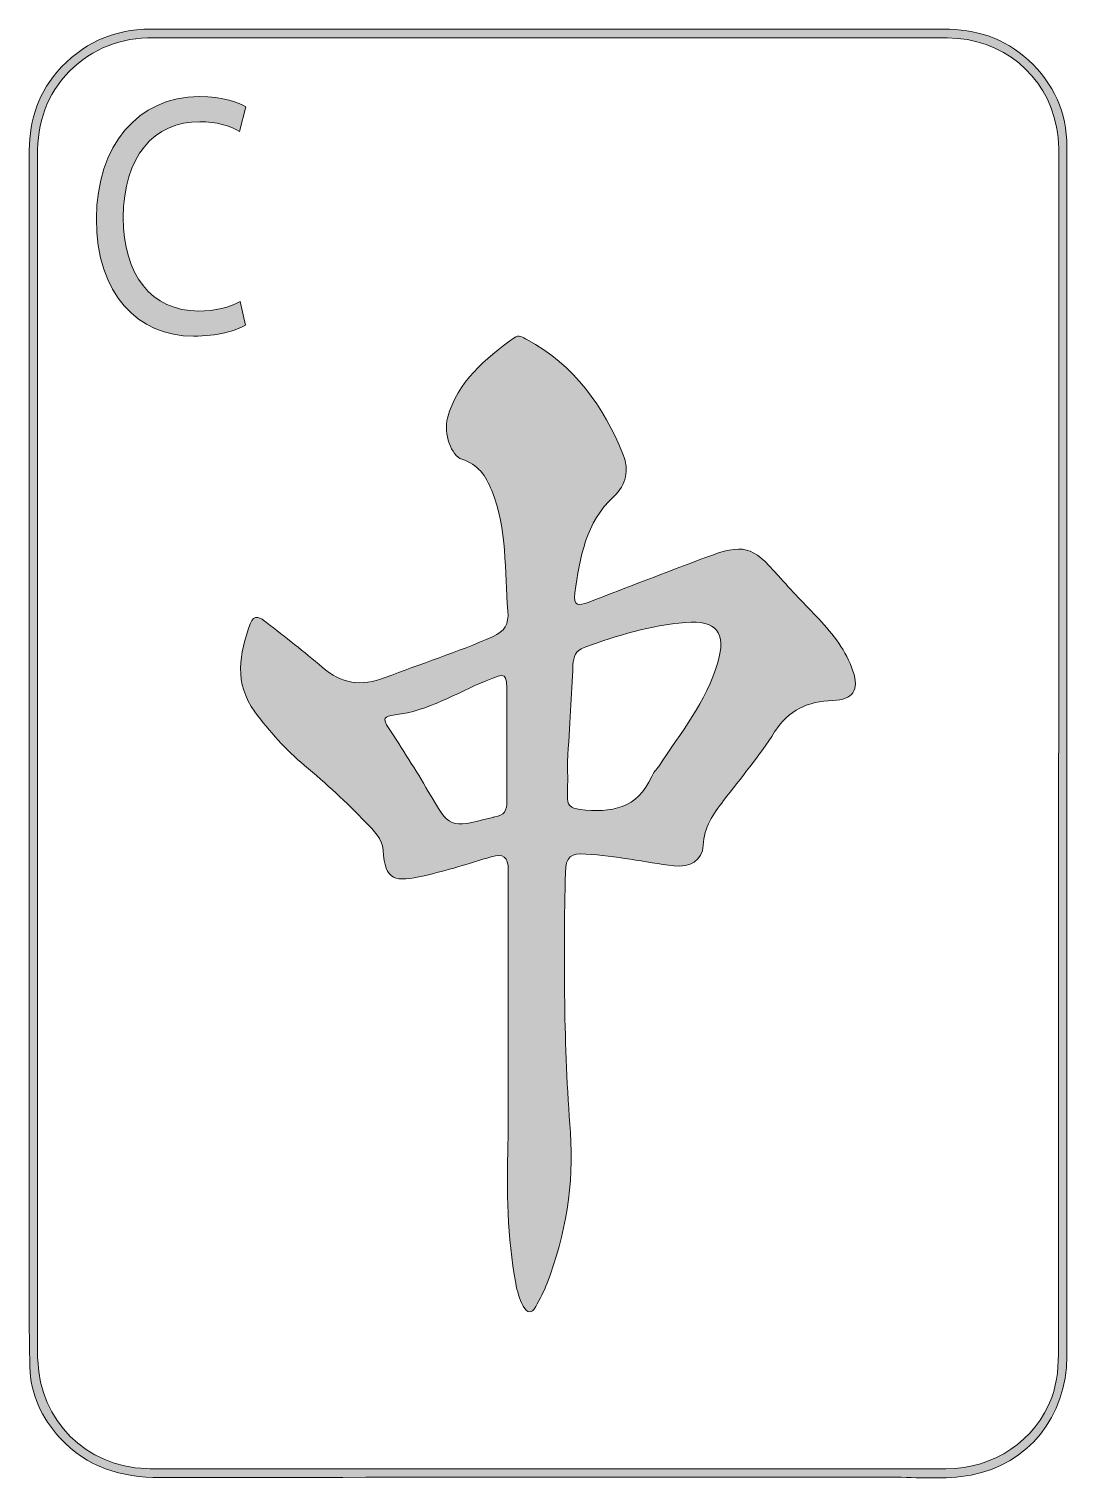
# Model space of a CAD drawing. Extents: x 3743 to 4052, y -2016 to -1585.
import ezdxf

# ---------------------------------------------------------------- set-up
doc = ezdxf.new("R2010")
doc.units = 0
doc.header["$MEASUREMENT"] = 0
doc.layers.add('Layer 1', color=7, linetype='Continuous', lineweight=0)

msp = doc.modelspace()

# ---------------------------------------------------------------- hatches: boundary and pattern name
at = {"layer": 'Layer 1', "true_color": 0x000000, "transparency": 33554687}
h = msp.add_hatch(color=18, dxfattribs=at)
h.dxf.hatch_style = 2
edge = h.paths.add_edge_path()
edge.add_spline(control_points=[(4049.24, -1799.93), (4049.24, -1799.93), (4049.19, -1799.93), (4049.19, -1799.93), (4049.19, -1858.88), (4049.19, -1917.83), (4049.2, -1976.79), (4049.2, -1981.76), (4048.91, -1986.67), (4047.16, -1991.4), (4042.39, -2004.26), (4030.06, -2012.64), (4015.73, -2012.64), (3939.05, -2012.64), (3862.37, -2012.62), (3785.69, -2012.61), (3783.15, -2012.61), (3780.62, -2012.67), (3778.09, -2012.58), (3760.04, -2011.94), (3746.47, -1998.41), (3745.75, -1980.38), (3745.71, -1979.47), (3745.73, -1978.55), (3745.73, -1977.62), (3745.73, -1859.14), (3745.75, -1740.67), (3745.69, -1622.19), (3745.69, -1612.53), (3748.29, -1604.05), (3755.24, -1597.12), (3762.15, -1590.24), (3770.49, -1587.18), (3780.19, -1587.19), (3836.72, -1587.25), (3893.26, -1587.22), (3949.79, -1587.22), (3971.9, -1587.22), (3994, -1587.13), (4016.11, -1587.25), (4032.53, -1587.34), (4045.53, -1598.08), (4048.61, -1613.79), (4049.44, -1618), (4049.23, -1622.27), (4049.24, -1626.53), (4049.24, -1684.33), (4049.24, -1742.13), (4049.24, -1799.93)], knot_values=[0, 0, 0, 0, 1, 1, 1, 2, 2, 2, 3, 3, 3, 4, 4, 4, 5, 5, 5, 6, 6, 6, 7, 7, 7, 8, 8, 8, 9, 9, 9, 10, 10, 10, 11, 11, 11, 12, 12, 12, 13, 13, 13, 14, 14, 14, 15, 15, 15, 16, 16, 16, 16], degree=3, periodic=0)
edge = h.paths.add_edge_path()
edge.add_spline(control_points=[(4051.65, -1851.39), (4051.65, -1774.13), (4051.67, -1696.86), (4051.66, -1619.61), (4051.66, -1609.37), (4047.74, -1600.83), (4040.25, -1593.88), (4033.12, -1587.27), (4024.55, -1584.61), (4014.97, -1584.63), (3995.05, -1584.67), (3975.14, -1584.67), (3955.22, -1584.67), (3896.61, -1584.66), (3838, -1584.65), (3779.39, -1584.64), (3768.13, -1584.64), (3758.83, -1588.94), (3751.45, -1597.44), (3745.23, -1604.6), (3743.16, -1613.05), (3743.18, -1622.37), (3743.26, -1681.44), (3743.22, -1740.51), (3743.22, -1799.57), (3743.22, -1848.86), (3743.21, -1898.14), (3743.23, -1947.42), (3743.23, -1959.04), (3743.16, -1970.67), (3743.4, -1982.29), (3743.56, -1990.44), (3746.89, -1997.43), (3752.37, -2003.43), (3760.38, -2012.22), (3770.5, -2015.25), (3782.16, -2015.23), (3854.58, -2015.11), (3927.01, -2015.2), (3999.43, -2015.13), (4007.36, -2015.12), (4015.36, -2015.96), (4023.22, -2014.5), (4040.14, -2011.35), (4051.65, -1997.01), (4051.67, -1979.2), (4051.7, -1936.6), (4051.65, -1893.99), (4051.65, -1851.39)], knot_values=[0, 0, 0, 0, 1, 1, 1, 2, 2, 2, 3, 3, 3, 4, 4, 4, 5, 5, 5, 6, 6, 6, 7, 7, 7, 8, 8, 8, 9, 9, 9, 10, 10, 10, 11, 11, 11, 12, 12, 12, 13, 13, 13, 14, 14, 14, 15, 15, 15, 16, 16, 16, 16], degree=3, periodic=0)
at = {"layer": 'Layer 1', "true_color": 0x831618, "transparency": 33554687}
h = msp.add_hatch(color=246, dxfattribs=at)
h.dxf.hatch_style = 2
edge = h.paths.add_edge_path()
edge.add_spline(control_points=[(3807.5, -1672.65), (3804.73, -1674.29), (3799.18, -1675.93), (3792.07, -1675.93), (3775.6, -1675.93), (3763.2, -1663.63), (3763.2, -1640.97), (3763.2, -1619.34), (3775.6, -1604.68), (3793.72, -1604.68), (3801, -1604.68), (3805.6, -1606.53), (3807.59, -1607.76), (3807.59, -1607.76), (3805.77, -1615.04), (3805.77, -1615.04), (3802.91, -1613.4), (3798.83, -1612.17), (3793.98, -1612.17), (3780.28, -1612.17), (3771.18, -1622.52), (3771.18, -1640.67), (3771.18, -1657.58), (3779.41, -1668.45), (3793.63, -1668.45), (3798.23, -1668.45), (3802.91, -1667.32), (3805.94, -1665.58), (3805.94, -1665.58), (3807.5, -1672.65), (3807.5, -1672.65)], knot_values=[0, 0, 0, 0, 1, 1, 1, 2, 2, 2, 3, 3, 3, 4, 4, 4, 5, 5, 5, 6, 6, 6, 7, 7, 7, 8, 8, 8, 9, 9, 9, 10, 10, 10, 10], degree=3, periodic=0)
h = msp.add_hatch(color=246, dxfattribs=at)
h.dxf.hatch_style = 2
edge = h.paths.add_edge_path()
edge.add_spline(control_points=[(3885.18, -1797.59), (3885.18, -1797.59), (3885.17, -1797.59), (3885.16, -1797.59), (3885.16, -1792.58), (3885.16, -1787.57), (3885.16, -1782.56), (3885.17, -1775.79), (3885.14, -1775.86), (3879.04, -1778.36), (3870.13, -1782.01), (3861.82, -1787.39), (3852.01, -1788.48), (3848.53, -1788.86), (3848.24, -1789.61), (3850.04, -1792.37), (3854.09, -1798.59), (3858.12, -1804.83), (3861.84, -1811.25), (3868.2, -1822.23), (3868.1, -1822.29), (3880.6, -1819.09), (3880.93, -1819.01), (3881.26, -1818.88), (3881.6, -1818.84), (3884.36, -1818.49), (3885.28, -1816.86), (3885.22, -1814.18), (3885.1, -1808.65), (3885.18, -1803.12), (3885.18, -1797.59)], knot_values=[0, 0, 0, 0, 1, 1, 1, 2, 2, 2, 3, 3, 3, 4, 4, 4, 5, 5, 5, 6, 6, 6, 7, 7, 7, 8, 8, 8, 9, 9, 9, 10, 10, 10, 10], degree=3, periodic=0)
edge = h.paths.add_edge_path()
edge.add_spline(control_points=[(3903.24, -1802.44), (3903.24, -1804.54), (3903.37, -1808.52), (3903.19, -1812.49), (3903.07, -1815.34), (3904.07, -1816.28), (3906.98, -1816.62), (3916.19, -1817.69), (3924.08, -1816.45), (3928.25, -1806.79), (3928.72, -1805.7), (3929.67, -1804.84), (3930.33, -1803.82), (3936.85, -1793.89), (3944.52, -1784.55), (3947.94, -1772.9), (3950.54, -1764.01), (3947.48, -1760.29), (3938.3, -1761.02), (3927.88, -1761.84), (3917.99, -1764.94), (3908.21, -1768.47), (3905.59, -1769.42), (3904.99, -1771.2), (3904.86, -1773.63), (3904.4, -1782.61), (3903.86, -1791.58), (3903.24, -1802.44)], knot_values=[0, 0, 0, 0, 1, 1, 1, 2, 2, 2, 3, 3, 3, 4, 4, 4, 5, 5, 5, 6, 6, 6, 7, 7, 7, 8, 8, 8, 9, 9, 9, 9], degree=3, periodic=0)
edge = h.paths.add_edge_path()
edge.add_spline(control_points=[(3885.58, -1890.11), (3885.58, -1871.6), (3885.51, -1853.1), (3885.63, -1834.59), (3885.66, -1830.63), (3884.07, -1829.71), (3880.58, -1830.72), (3873.94, -1832.64), (3867.36, -1834.82), (3860.62, -1836.32), (3851.95, -1838.24), (3848.93, -1837.99), (3848.45, -1828.7), (3848.28, -1825.35), (3845.54, -1822.88), (3843.29, -1820.51), (3837.56, -1814.49), (3831.44, -1808.87), (3825.07, -1803.54), (3819.47, -1798.85), (3814.65, -1793.47), (3810.3, -1787.59), (3804.04, -1779.12), (3805.68, -1770.34), (3808.91, -1761.46), (3810.1, -1758.19), (3812.07, -1759.69), (3813.74, -1761.01), (3819.3, -1765.4), (3824.95, -1769.69), (3830.3, -1774.33), (3836, -1779.26), (3841.9, -1780.14), (3848.99, -1777.42), (3859.63, -1773.32), (3870.52, -1769.87), (3880.98, -1765.26), (3884.52, -1763.7), (3885.85, -1761.56), (3885.5, -1757.66), (3884.43, -1745.65), (3885.46, -1733.39), (3880.73, -1721.85), (3878.95, -1717.5), (3876.68, -1713.99), (3871.82, -1712.5), (3868.69, -1711.54), (3866.4, -1704.78), (3867.58, -1700.26), (3870.47, -1689.3), (3878.79, -1682.73), (3887.34, -1676.41), (3888.75, -1675.36), (3889.99, -1676.28), (3891.18, -1676.92), (3905.28, -1684.54), (3913.99, -1696.76), (3919.8, -1711.2), (3921.55, -1715.55), (3920.8, -1720.11), (3917, -1723.59), (3908.57, -1731.31), (3906.94, -1741.73), (3905.43, -1752.26), (3904.86, -1756.26), (3906.63, -1756.13), (3909.42, -1755.06), (3921.04, -1750.59), (3932.65, -1746.12), (3944.29, -1741.72), (3955.54, -1737.48), (3958.16, -1738.24), (3965.89, -1747.11), (3969.75, -1751.54), (3973.86, -1755.74), (3977.91, -1760), (3982.23, -1764.56), (3986.08, -1769.45), (3988.09, -1775.47), (3990.02, -1781.23), (3988.1, -1783.98), (3982.1, -1784.22), (3974.76, -1784.51), (3968.99, -1786.92), (3964.8, -1793.59), (3960.3, -1800.73), (3954.77, -1807.23), (3949.63, -1813.97), (3946.57, -1817.97), (3943.83, -1821.89), (3943.57, -1827.36), (3943.36, -1831.73), (3939.57, -1834), (3934.93, -1833.41), (3926.19, -1832.28), (3917.56, -1830.4), (3908.72, -1829.87), (3904.33, -1829.6), (3902.69, -1830.59), (3902.59, -1835.39), (3902.05, -1861.17), (3902.12, -1886.92), (3904.08, -1912.65), (3905.25, -1928.04), (3902.66, -1943.01), (3897.19, -1957.44), (3896.28, -1959.85), (3895.02, -1962.14), (3893.78, -1964.41), (3892.55, -1966.65), (3891.26, -1966.39), (3890.09, -1964.27), (3888.91, -1962.12), (3888.29, -1959.8), (3887.84, -1957.41), (3885.27, -1943.72), (3885.16, -1929.9), (3885.51, -1916.04), (3885.72, -1907.4), (3885.55, -1898.76), (3885.55, -1890.11), (3885.56, -1890.11), (3885.57, -1890.11), (3885.58, -1890.11)], knot_values=[0, 0, 0, 0, 1, 1, 1, 2, 2, 2, 3, 3, 3, 4, 4, 4, 5, 5, 5, 6, 6, 6, 7, 7, 7, 8, 8, 8, 9, 9, 9, 10, 10, 10, 11, 11, 11, 12, 12, 12, 13, 13, 13, 14, 14, 14, 15, 15, 15, 16, 16, 16, 17, 17, 17, 18, 18, 18, 19, 19, 19, 20, 20, 20, 21, 21, 21, 22, 22, 22, 23, 23, 23, 24, 24, 24, 25, 25, 25, 26, 26, 26, 27, 27, 27, 28, 28, 28, 29, 29, 29, 30, 30, 30, 31, 31, 31, 32, 32, 32, 33, 33, 33, 34, 34, 34, 35, 35, 35, 36, 36, 36, 37, 37, 37, 38, 38, 38, 39, 39, 39, 40, 40, 40, 41, 41, 41, 41], degree=3, periodic=0)

# ---------------------------------------------------------------- linework, layer by layer
at = {"layer": 'Layer 1'}
for points, knots in [([(4051.65, -1851.39), (4051.65, -1774.13), (4051.67, -1696.86), (4051.66, -1619.61), (4051.66, -1609.37), (4047.74, -1600.83), (4040.25, -1593.88), (4033.12, -1587.27), (4024.55, -1584.61), (4014.97, -1584.63), (3995.05, -1584.67), (3975.14, -1584.67), (3955.22, -1584.67), (3896.61, -1584.66), (3838, -1584.65), (3779.39, -1584.64), (3768.13, -1584.64), (3758.83, -1588.94), (3751.45, -1597.44), (3745.23, -1604.6), (3743.16, -1613.05), (3743.18, -1622.37), (3743.26, -1681.44), (3743.22, -1740.51), (3743.22, -1799.57), (3743.22, -1848.86), (3743.21, -1898.14), (3743.23, -1947.42), (3743.23, -1959.04), (3743.16, -1970.67), (3743.4, -1982.29), (3743.56, -1990.44), (3746.89, -1997.43), (3752.37, -2003.43), (3760.38, -2012.22), (3770.5, -2015.25), (3782.16, -2015.23), (3854.58, -2015.11), (3927.01, -2015.2), (3999.43, -2015.13), (4007.36, -2015.12), (4015.36, -2015.96), (4023.22, -2014.5), (4040.14, -2011.35), (4051.65, -1997.01), (4051.67, -1979.2), (4051.7, -1936.6), (4051.65, -1893.99), (4051.65, -1851.39)], [0, 0, 0, 0, 1, 1, 1, 2, 2, 2, 3, 3, 3, 4, 4, 4, 5, 5, 5, 6, 6, 6, 7, 7, 7, 8, 8, 8, 9, 9, 9, 10, 10, 10, 11, 11, 11, 12, 12, 12, 13, 13, 13, 14, 14, 14, 15, 15, 15, 16, 16, 16, 16]), ([(4049.24, -1799.93), (4049.24, -1799.93), (4049.19, -1799.93), (4049.19, -1799.93), (4049.19, -1858.88), (4049.19, -1917.83), (4049.2, -1976.79), (4049.2, -1981.76), (4048.91, -1986.67), (4047.16, -1991.4), (4042.39, -2004.26), (4030.06, -2012.64), (4015.73, -2012.64), (3939.05, -2012.64), (3862.37, -2012.62), (3785.69, -2012.61), (3783.15, -2012.61), (3780.62, -2012.67), (3778.09, -2012.58), (3760.04, -2011.94), (3746.47, -1998.41), (3745.75, -1980.38), (3745.71, -1979.47), (3745.73, -1978.55), (3745.73, -1977.62), (3745.73, -1859.14), (3745.75, -1740.67), (3745.69, -1622.19), (3745.69, -1612.53), (3748.29, -1604.05), (3755.24, -1597.12), (3762.15, -1590.24), (3770.49, -1587.18), (3780.19, -1587.19), (3836.72, -1587.25), (3893.26, -1587.22), (3949.79, -1587.22), (3971.9, -1587.22), (3994, -1587.13), (4016.11, -1587.25), (4032.53, -1587.34), (4045.53, -1598.08), (4048.61, -1613.79), (4049.44, -1618), (4049.23, -1622.27), (4049.24, -1626.53), (4049.24, -1684.33), (4049.24, -1742.13), (4049.24, -1799.93)], [0, 0, 0, 0, 1, 1, 1, 2, 2, 2, 3, 3, 3, 4, 4, 4, 5, 5, 5, 6, 6, 6, 7, 7, 7, 8, 8, 8, 9, 9, 9, 10, 10, 10, 11, 11, 11, 12, 12, 12, 13, 13, 13, 14, 14, 14, 15, 15, 15, 16, 16, 16, 16]), ([(4049.24, -1799.93), (4049.24, -1799.93), (4049.19, -1799.93), (4049.19, -1799.93), (4049.19, -1858.88), (4049.19, -1917.83), (4049.2, -1976.79), (4049.2, -1981.76), (4048.91, -1986.67), (4047.16, -1991.4), (4042.39, -2004.26), (4030.06, -2012.64), (4015.73, -2012.64), (3939.05, -2012.64), (3862.37, -2012.62), (3785.69, -2012.61), (3783.15, -2012.61), (3780.62, -2012.67), (3778.09, -2012.58), (3760.04, -2011.94), (3746.47, -1998.41), (3745.75, -1980.38), (3745.71, -1979.47), (3745.73, -1978.55), (3745.73, -1977.62), (3745.73, -1859.14), (3745.75, -1740.67), (3745.69, -1622.19), (3745.69, -1612.53), (3748.29, -1604.05), (3755.24, -1597.12), (3762.15, -1590.24), (3770.49, -1587.18), (3780.19, -1587.19), (3836.72, -1587.25), (3893.26, -1587.22), (3949.79, -1587.22), (3971.9, -1587.22), (3994, -1587.13), (4016.11, -1587.25), (4032.53, -1587.34), (4045.53, -1598.08), (4048.61, -1613.79), (4049.44, -1618), (4049.23, -1622.27), (4049.24, -1626.53), (4049.24, -1684.33), (4049.24, -1742.13), (4049.24, -1799.93)], [0, 0, 0, 0, 1, 1, 1, 2, 2, 2, 3, 3, 3, 4, 4, 4, 5, 5, 5, 6, 6, 6, 7, 7, 7, 8, 8, 8, 9, 9, 9, 10, 10, 10, 11, 11, 11, 12, 12, 12, 13, 13, 13, 14, 14, 14, 15, 15, 15, 16, 16, 16, 16]), ([(3807.5, -1672.65), (3804.73, -1674.29), (3799.18, -1675.93), (3792.07, -1675.93), (3775.6, -1675.93), (3763.2, -1663.63), (3763.2, -1640.97), (3763.2, -1619.34), (3775.6, -1604.68), (3793.72, -1604.68), (3801, -1604.68), (3805.6, -1606.53), (3807.59, -1607.76), (3807.59, -1607.76), (3805.77, -1615.04), (3805.77, -1615.04), (3802.91, -1613.4), (3798.83, -1612.17), (3793.98, -1612.17), (3780.28, -1612.17), (3771.18, -1622.52), (3771.18, -1640.67), (3771.18, -1657.58), (3779.41, -1668.45), (3793.63, -1668.45), (3798.23, -1668.45), (3802.91, -1667.32), (3805.94, -1665.58), (3805.94, -1665.58), (3807.5, -1672.65), (3807.5, -1672.65)], [0, 0, 0, 0, 1, 1, 1, 2, 2, 2, 3, 3, 3, 4, 4, 4, 5, 5, 5, 6, 6, 6, 7, 7, 7, 8, 8, 8, 9, 9, 9, 10, 10, 10, 10]), ([(3885.58, -1890.11), (3885.58, -1871.6), (3885.51, -1853.1), (3885.63, -1834.59), (3885.66, -1830.63), (3884.07, -1829.71), (3880.58, -1830.72), (3873.94, -1832.64), (3867.36, -1834.82), (3860.62, -1836.32), (3851.95, -1838.24), (3848.93, -1837.99), (3848.45, -1828.7), (3848.28, -1825.35), (3845.54, -1822.88), (3843.29, -1820.51), (3837.56, -1814.49), (3831.44, -1808.87), (3825.07, -1803.54), (3819.47, -1798.85), (3814.65, -1793.47), (3810.3, -1787.59), (3804.04, -1779.12), (3805.68, -1770.34), (3808.91, -1761.46), (3810.1, -1758.19), (3812.07, -1759.69), (3813.74, -1761.01), (3819.3, -1765.4), (3824.95, -1769.69), (3830.3, -1774.33), (3836, -1779.26), (3841.9, -1780.14), (3848.99, -1777.42), (3859.63, -1773.32), (3870.52, -1769.87), (3880.98, -1765.26), (3884.52, -1763.7), (3885.85, -1761.56), (3885.5, -1757.66), (3884.43, -1745.65), (3885.46, -1733.39), (3880.73, -1721.85), (3878.95, -1717.5), (3876.68, -1713.99), (3871.82, -1712.5), (3868.69, -1711.54), (3866.4, -1704.78), (3867.58, -1700.26), (3870.47, -1689.3), (3878.79, -1682.73), (3887.34, -1676.41), (3888.75, -1675.36), (3889.99, -1676.28), (3891.18, -1676.92), (3905.28, -1684.54), (3913.99, -1696.76), (3919.8, -1711.2), (3921.55, -1715.55), (3920.8, -1720.11), (3917, -1723.59), (3908.57, -1731.31), (3906.94, -1741.73), (3905.43, -1752.26), (3904.86, -1756.26), (3906.63, -1756.13), (3909.42, -1755.06), (3921.04, -1750.59), (3932.65, -1746.12), (3944.29, -1741.72), (3955.54, -1737.48), (3958.16, -1738.24), (3965.89, -1747.11), (3969.75, -1751.54), (3973.86, -1755.74), (3977.91, -1760), (3982.23, -1764.56), (3986.08, -1769.45), (3988.09, -1775.47), (3990.02, -1781.23), (3988.1, -1783.98), (3982.1, -1784.22), (3974.76, -1784.51), (3968.99, -1786.92), (3964.8, -1793.59), (3960.3, -1800.73), (3954.77, -1807.23), (3949.63, -1813.97), (3946.57, -1817.97), (3943.83, -1821.89), (3943.57, -1827.36), (3943.36, -1831.73), (3939.57, -1834), (3934.93, -1833.41), (3926.19, -1832.28), (3917.56, -1830.4), (3908.72, -1829.87), (3904.33, -1829.6), (3902.69, -1830.59), (3902.59, -1835.39), (3902.05, -1861.17), (3902.12, -1886.92), (3904.08, -1912.65), (3905.25, -1928.04), (3902.66, -1943.01), (3897.19, -1957.44), (3896.28, -1959.85), (3895.02, -1962.14), (3893.78, -1964.41), (3892.55, -1966.65), (3891.26, -1966.39), (3890.09, -1964.27), (3888.91, -1962.12), (3888.29, -1959.8), (3887.84, -1957.41), (3885.27, -1943.72), (3885.16, -1929.9), (3885.51, -1916.04), (3885.72, -1907.4), (3885.55, -1898.76), (3885.55, -1890.11), (3885.56, -1890.11), (3885.57, -1890.11), (3885.58, -1890.11)], [0, 0, 0, 0, 1, 1, 1, 2, 2, 2, 3, 3, 3, 4, 4, 4, 5, 5, 5, 6, 6, 6, 7, 7, 7, 8, 8, 8, 9, 9, 9, 10, 10, 10, 11, 11, 11, 12, 12, 12, 13, 13, 13, 14, 14, 14, 15, 15, 15, 16, 16, 16, 17, 17, 17, 18, 18, 18, 19, 19, 19, 20, 20, 20, 21, 21, 21, 22, 22, 22, 23, 23, 23, 24, 24, 24, 25, 25, 25, 26, 26, 26, 27, 27, 27, 28, 28, 28, 29, 29, 29, 30, 30, 30, 31, 31, 31, 32, 32, 32, 33, 33, 33, 34, 34, 34, 35, 35, 35, 36, 36, 36, 37, 37, 37, 38, 38, 38, 39, 39, 39, 40, 40, 40, 41, 41, 41, 41]), ([(3903.24, -1802.44), (3903.24, -1804.54), (3903.37, -1808.52), (3903.19, -1812.49), (3903.07, -1815.34), (3904.07, -1816.28), (3906.98, -1816.62), (3916.19, -1817.69), (3924.08, -1816.45), (3928.25, -1806.79), (3928.72, -1805.7), (3929.67, -1804.84), (3930.33, -1803.82), (3936.85, -1793.89), (3944.52, -1784.55), (3947.94, -1772.9), (3950.54, -1764.01), (3947.48, -1760.29), (3938.3, -1761.02), (3927.88, -1761.84), (3917.99, -1764.94), (3908.21, -1768.47), (3905.59, -1769.42), (3904.99, -1771.2), (3904.86, -1773.63), (3904.4, -1782.61), (3903.86, -1791.58), (3903.24, -1802.44)], [0, 0, 0, 0, 1, 1, 1, 2, 2, 2, 3, 3, 3, 4, 4, 4, 5, 5, 5, 6, 6, 6, 7, 7, 7, 8, 8, 8, 9, 9, 9, 9]), ([(3885.18, -1797.59), (3885.18, -1797.59), (3885.17, -1797.59), (3885.16, -1797.59), (3885.16, -1792.58), (3885.16, -1787.57), (3885.16, -1782.56), (3885.17, -1775.79), (3885.14, -1775.86), (3879.04, -1778.36), (3870.13, -1782.01), (3861.82, -1787.39), (3852.01, -1788.48), (3848.53, -1788.86), (3848.24, -1789.61), (3850.04, -1792.37), (3854.09, -1798.59), (3858.12, -1804.83), (3861.84, -1811.25), (3868.2, -1822.23), (3868.1, -1822.29), (3880.6, -1819.09), (3880.93, -1819.01), (3881.26, -1818.88), (3881.6, -1818.84), (3884.36, -1818.49), (3885.28, -1816.86), (3885.22, -1814.18), (3885.1, -1808.65), (3885.18, -1803.12), (3885.18, -1797.59)], [0, 0, 0, 0, 1, 1, 1, 2, 2, 2, 3, 3, 3, 4, 4, 4, 5, 5, 5, 6, 6, 6, 7, 7, 7, 8, 8, 8, 9, 9, 9, 10, 10, 10, 10])]:
    msp.add_open_spline(points, degree=3, knots=knots, dxfattribs=at)

doc.saveas('drawing.dxf')
